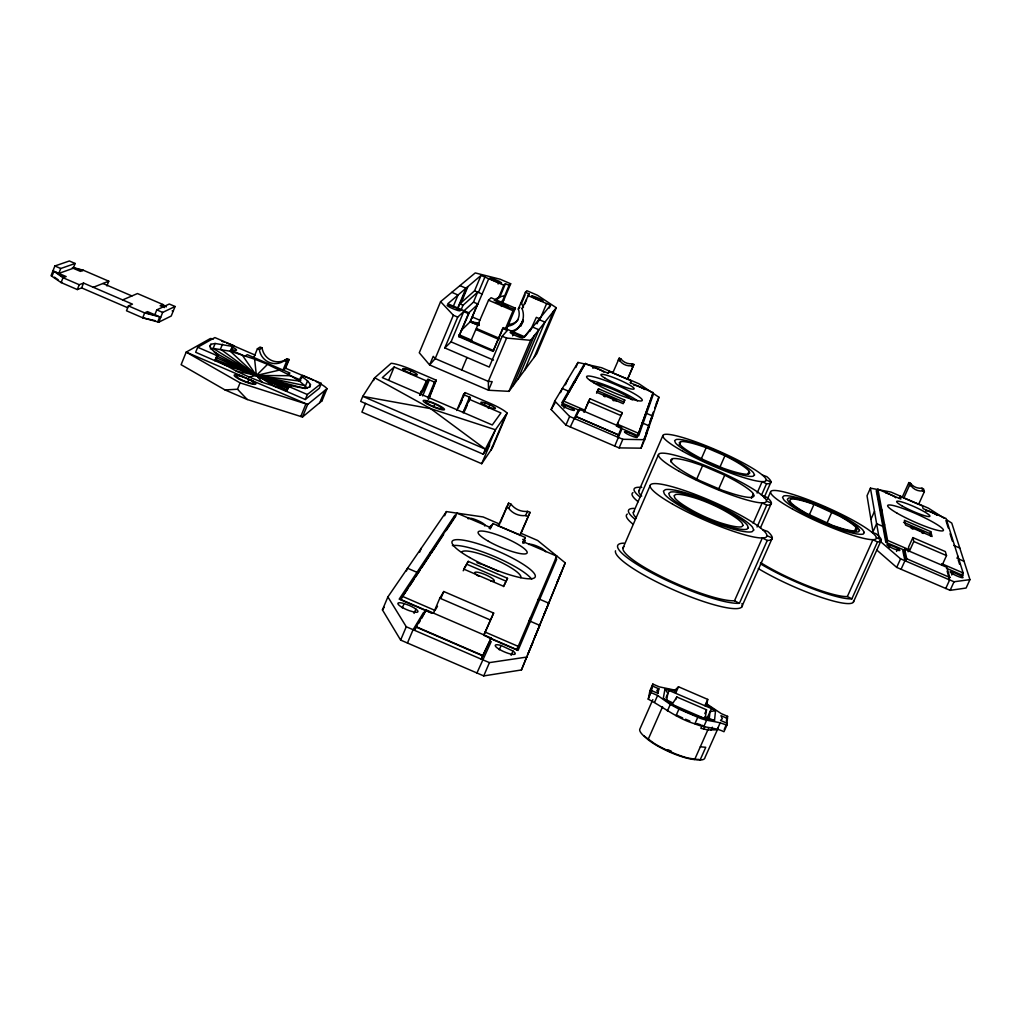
<?xml version="1.0" encoding="UTF-8"?>
<svg xmlns="http://www.w3.org/2000/svg" width="1021" height="1021" viewBox="0 0 1021 1021"><rect width="100%" height="100%" fill="white"/><g stroke="black" fill="none" stroke-linecap="round" stroke-linejoin="round"><path stroke-width="1.5" d="M675.774 690.311L659.247 686.839L652.84 684.07L650.02 690.49L648.246 699.168C663.688 707.323 677.599 718.784 694.867 723.812C704.222 728.024 714.879 727.182 723.966 731.725L726.812 725.357L727.59 716.346L721.171 713.577L706.022 703.418M714.509 720.596L715.542 710.603L706.762 704.694L704.937 705.715L707.732 699.398L678.506 686.776L674.37 690.719L665.028 688.779L663.267 698.453C678.416 709.314 696.067 717.469 714.509 720.596L704.988 716.768M709.174 719.218L710.016 711.663L711.42 708.523L665.028 688.779L667.849 693.45L666.547 700.802M706.519 709.799L705.115 718.695L672.073 704.413L676.846 696.986L706.519 709.799L704.809 713.641M706.762 704.694L707.732 699.398M649.598 692.506L652.445 686.048L651.526 690.592L657.996 693.387L658.877 688.83L652.445 686.048L652.84 684.07M307.474 388.222L299.498 381.063L301.501 376.2L307.551 380.871L310.461 384.547L309.976 386.959L306.083 387.942L299.025 387.393L289.237 385.325L285.944 391.222L275.019 386.64L213.159 348.403L210.288 348.927M648.246 699.168L651.526 690.592L648.731 696.96M428.348 399.339L435.712 380.859M428.96 398.675L436.312 380.233L416.287 371.618A23.202 3.599 22.7 0 0 391.171 363.285L374.707 377.783L362.774 396.352L360.668 401.406L483.214 454.192L489.697 444.824L481.695 463.713L361.893 412.101L365.518 403.359M521.948 323.619A18.174 17.995 47 0 0 523.416 320.836L517.889 328.098L520.174 325.89L523.007 320.122M613.021 372.627L601.688 367.751L577.988 362.455L554.773 401.023L551.149 409.51L565.94 425.081L614.744 446.075L619.122 447.9L641.022 448.168L644.685 439.706L658.966 397.246L639.018 383.807L627.673 378.931L633.901 364.446L632.293 363.757A12.469 12.392 21.5 0 1 620.845 358.843L619.237 358.154L618.267 360.132L619.887 360.821A12.546 12.456 21.6 0 0 631.399 365.773L633.02 366.462L633.901 364.446M641.022 448.168L643.217 441.685M643.728 440.179L645.259 435.648M649.19 424.009L645.757 434.142L649.318 425.948L642.26 422.924L643.153 420.869M649.688 422.528L653.198 412.178M653.172 394.77L638.597 435.98L617.858 426.906M646.421 413.888L645.604 413.531L637.793 435.482L653.198 392.626L630.34 382.798L631.195 380.795L609.129 371.312L608.146 373.265L585.314 363.45L562.622 403.155L585.314 363.45M75.133 263.469L60.75 268.51L58.81 273.424L73.244 268.281L75.133 263.469L69.377 260.98L54.866 265.983L51.05 275.696L61.107 282.562L77.315 289.568L81.642 287.896L127.651 307.717M52.033 276.117L53.922 271.305L63.008 277.725L79.23 284.719L83.543 283.072L132.449 304.143L128.429 305.917L126.502 310.767L142.723 317.812L158.766 322.189L171.234 316.012L175.063 306.504L169.295 304.016L156.787 309.874L154.822 314.774M77.315 289.568L79.23 284.719M81.642 287.896L83.543 283.072M106.911 285.918L108.775 281.196L83.441 270.284L72.938 267.438M157.783 321.768L159.735 316.893L144.676 312.911L128.429 305.917M158.766 322.189L162.671 312.413L175.063 306.504M579.583 409.332L574.861 418.699L575.844 416.415L618.522 434.92L575.78 416.542L579.583 409.332L621.559 427.391L617.59 437.077L622.836 439.285L644.685 439.706M621.559 429.752L614.744 446.075M233.554 345.609L232.265 346.374L215.15 343.49L213.159 348.403L230.287 351.25L231.576 350.471L233.554 345.609L214.857 337.555L197.678 347.268L195.662 352.271L225.641 365.365L291.253 386.576M209.854 346.732L210.849 344.256L215.15 343.49M214.895 360.566L216.924 355.563L218.277 354.746L212.432 350.075L209.905 346.502L210.849 344.256M218.277 354.746L216.248 359.749L214.793 360.63M222.463 344.217L220.485 349.105L256.373 375.46L287.195 390.316L286.033 391.158L305.279 399.517L319.331 388.274L321.334 383.424L302.624 375.358L301.501 376.2M287.195 390.316L262.282 382.326L256.373 375.46L230.287 351.25L232.265 346.374M499.677 524.105L483.124 516.958L446.407 511.598L387.891 596.902L382.428 609.869L400.628 640.078L483.737 675.915L521.437 669.955L527.002 656.261M521.437 669.955L565.226 562.852L537.633 540.466L521.067 533.332L519.944 535.515M225.041 389.945L237.485 389.231L240.075 382.862L186.192 352.117L181.113 364.701L225.041 389.945L247.273 399.517L302.484 417.027L322.011 400.806L326.988 388.733A22.641 3.854 22.3 0 0 315.617 381.241M253.846 357.478L257.407 348.774L260.138 347.038L262.078 347.88A15.889 15.545 52.1 0 0 287.22 358.703L289.16 359.545L285.612 368.211L283.021 370.049L286.582 361.332L289.16 359.545M247.707 382.211L248.843 379.416M284.757 368.823L288.318 360.132M287.705 389.065L289.237 385.325M307.551 380.871L305.547 385.759L236.196 371.082L216.248 359.749L288.279 388.733M309.44 386.997L310.461 384.547M305.279 399.517L307.334 394.514L321.334 383.424M300.774 416.479L305.943 403.908L307.666 404.456L326.988 388.733M302.484 417.027L307.666 404.456L241.479 376.06A11.69 2.068 22.1 0 0 235.519 376.915A11.69 2.068 22.1 0 0 251.868 383.96A11.69 2.068 22.1 0 0 252.11 380.642L250.872 379.991M319.803 402.631L324.806 390.507M373.558 380.565L374.707 377.783L430.632 408.642L485.345 449.138L483.214 454.192M388.733 380.08L394.17 366.998L426.446 380.884L427.99 379.314L434.499 382.109L436.312 380.233M618.113 422.337L617.335 424.187L638.699 433.376M588.479 401.598L589.947 398.739L622.287 412.65L621.049 415.611L588.479 401.598L584.293 411.361M403.895 371.223L404.89 368.823M409.97 373.303L410.965 370.917M510.679 283.761L509.083 285.318L502.026 302.076L503.672 300.429L510.679 283.761L500.099 279.218L475.25 272.926L440.6 301.642L419.274 352.768L429.624 364.956L488.536 390.252L508.969 391.349L536.74 353.776L556.279 307.729L537.467 295.26L526.874 290.717L525.368 292.312L518.298 309.069A12.533 12.418 47 0 1 508.318 326.056M453.145 306.721L458.046 295.005L451.831 292.338M419.593 395.153L421.354 390.954L422.107 391.273L423.664 389.652L427.99 379.314M440.6 301.642L453.35 315.234L435.201 358.613L429.624 364.956L433.236 356.329L435.201 358.613L488.319 381.407L492.173 381.637L488.536 390.252L488.319 381.407L506.595 338.066L530.588 340.325L556.279 307.729M426.446 380.884L419.784 395.242M457.638 308.227L466.01 288.216L459.935 285.612M457.446 309.503L459.795 303.888L474.574 290.806L481.031 275.415L503.876 285.216L505.421 283.749L509.083 285.318M460.267 303.467L466.993 287.373M461.198 302.637L467.912 286.595M422.656 395.906L429.356 379.901M468.435 313.613L458.786 336.636L493.015 351.364L502.715 328.341L507.437 330.37L502.217 336.241L489.238 367.05L444.811 347.931L457.714 317.11L463.725 311.584L468.435 313.613L469.162 312.924L447.798 303.748L481.031 275.415M460.828 310.499L463.024 305.266L477.662 292.134L473.476 302.127L463.406 311.354M444.811 347.931L451.052 341.856L463.725 311.584M427.837 398.037L434.499 382.109M458.786 336.636L469.162 312.924M478.428 292.465L484.886 277.061M433.619 406.907L435.163 403.64M460.662 331.021L470.145 321.819L477.241 304.909M488.74 278.72L470.145 321.819L478.913 325.584M470.604 341.614L488.536 300.187L491.101 297.736L515.401 308.176L506.199 329.987M461.76 370.01L467.018 357.49M498.108 283.966L499.18 281.413M520.85 326.184L521.986 323.491M494.215 300.723A18.263 18.097 46.9 0 1 498.337 298.4L503.876 285.216M505.421 283.749L499.907 296.856L498.337 298.4M456.795 410.506L463.496 394.591L465.155 392.638L485.639 401.457A22.411 3.484 22.9 0 1 507.131 413.135L492.288 448.13L481.695 463.713M458.531 407.711L464.606 393.289M460.305 404.163L462.117 399.836M463.33 396.965L465.155 392.638M501.439 306.428L503.251 302.956M462.985 412.726L469.532 397.195M463.496 394.591L470.375 397.552L463.445 412.395L464.836 410.672M463.815 412.561L464.619 409.6M465.461 409.217L467.299 404.839M468.524 401.929L470.375 397.552M493.015 351.364L502.766 329.068M505.267 329.145L513.04 310.716L515.401 308.176M406.384 570.994L407.545 568.25L418.24 572.87M521.603 303.211L525.113 294.878M512.083 332.208A18.263 18.097 46.9 0 0 522.05 308.584L529.031 293.882L525.368 292.312M419.644 552.144L421.316 548.175M524.73 304.079L526.568 299.702M527.806 296.792L529.031 293.882M432.228 613.047L400.691 599.429L457.063 513.167L490.578 527.615L492.952 523.531L525.253 537.454L522.663 543.032M512.631 335.832L513.831 332.999L521.501 336.445A7.019 0.919 22.9 0 1 521.246 337.657A7.019 0.919 22.9 0 1 512.746 334.263L511.521 333.561A7.019 0.919 22.9 0 1 513.831 332.999M484.184 405.375L485.192 402.989L490.756 405.248A7.9 1.225 22.9 0 1 495.402 408.54L492.735 408.336A7.9 1.225 22.9 0 1 481.925 403.55A7.9 1.225 22.9 0 1 485.192 402.989M624.75 400.066L623.218 403.678L596.775 392.306L598.548 388.797L624.75 400.066L623.895 402.057L597.693 390.801L596.506 393.149M402.287 607.878L404.112 603.564L409.255 605.427A10.848 2.45 22.9 0 1 417.627 610.698A10.848 2.45 22.9 0 1 414.028 612.051L409.204 610.66A10.848 2.45 22.9 0 1 398.203 604.355A10.848 2.45 22.9 0 1 404.112 603.564M418.674 571.849L419.554 569.782M488.319 408.413L489.838 404.827M444.646 515.771L446.407 511.598M432.891 549.643L431.641 552.629L430.415 552.106M433.274 550.14L434.538 547.179M434.793 547.856L436.044 544.895M530.09 331.046L536.344 317.34L540.109 318.96L546.618 303.582M400.628 640.078L406.269 626.754L387.891 596.902M414.067 613.391L415.892 609.078M537.033 323.797L538.846 319.509L544.92 322.126L524.475 370.381M508.969 391.349L530.588 340.325M539.088 320.62L540.326 317.71M513.129 385.721L534.442 335.437M488.064 447.185L495.44 429.764L507.131 413.135M517.966 379.174L538.909 329.757L532.681 327.077M407.443 643.013L413.084 629.702L423.638 612.345M549.298 308.036L550.485 305.241L527.615 295.414M490.91 450.172L505.803 415.024M406.269 626.754L481.236 659.158L491.152 638.036L426.178 609.958L421.673 618.369M533.97 357.529L553.701 310.984M556.726 559.189L518.03 650.479L489.301 638.074M433.466 613.111L439.809 598.166L443.778 591.516L493.641 613.047L483.814 635.343L516.83 649.611L518.221 646.382L485.205 632.114M440.919 598.229L443.778 591.516M463.202 570.79L468.243 561.359L507.514 578.307L503.595 586.616M492.952 523.531L490.182 529.031M500.277 522.701L508.611 503.136L510.959 504.144A18.225 17.931 28.8 0 0 527.678 511.355L530.027 512.363L521.067 533.332M516.83 649.611L556.7 556.139L523.148 541.666L525.253 537.454M498.427 525.636L508.611 503.136M560.542 392.626L562.29 388.529L569.335 391.554L570.216 389.499M565.455 384.84L567.727 379.493M575.818 367.547L577.988 362.455M576.112 379.314L574.606 382.454L573.789 382.096M564 408.196L565.213 405.375L568.48 406.639A7.007 1.021 23.1 0 1 574.108 409.74A7.007 1.021 23.1 0 1 572.181 410.123L569.169 409.115A7.007 1.021 23.1 0 1 561.844 405.324A7.007 1.021 23.1 0 1 565.213 405.375M575.857 380.271L576.712 378.281M565.94 425.081L569.629 416.453L554.773 401.023M519.893 535.144L530.027 512.363M570.292 426.957L577.873 410.965M483.852 634.883L493.641 613.047M583.974 412.331L589.947 398.739M597.693 390.801L598.548 388.797M476.896 673.043L491.229 641.545M608.312 373.214L609.129 371.312M612.83 372.793L619.237 358.154M483.737 675.915L489.442 662.616L527.027 657.026M499.282 649.803L501.132 645.489L512.976 651.028A10.861 2.463 23.3 0 1 512.542 654.372A10.861 2.463 23.3 0 1 499.371 649.369L497.457 648.118A10.861 2.463 23.3 0 1 501.132 645.489M627.532 379.225L633.02 366.462M511.113 655.342L512.976 651.028M630.365 382.696L631.195 380.795M555.501 558.921L556.7 556.139M530.461 617.679L529.133 620.768L539.854 625.401L534.532 637.717M616.429 426.293L622.287 412.65M620.64 429.509L621.559 427.391M618.573 434.793L617.59 437.077L569.629 416.453M565.226 562.852L527.563 654.895L533.026 642.247M556.713 583.093L561.588 571.824M543.708 615.114L548.851 603.22L538.514 598.765M619.122 447.9L622.836 439.285M653.198 392.626L645.783 413.046L652.661 416.006L649.764 422.681M656.209 403.614L658.966 397.246M654.755 407.928L657.537 401.495M643.817 440.293L646.829 433.338M638.776 491.063L662.871 435.559M633.365 512.504L658.507 454.626M623.027 547.907L650.186 485.434M670.81 461.875L672.533 458.659A54.317 8.04 23.6 0 1 691.97 462.117L702.601 465.64L724.744 475.161L735.056 480.661A54.292 8.04 23.6 0 1 753.026 493.296L754.2 495.798L752.745 497.189A54.292 8.04 23.6 0 1 733.55 494.011L722.651 490.437L699.781 480.597L689.226 474.944A54.317 8.04 23.6 0 1 671.588 462.271L670.759 459.897L672.073 458.965M679.182 444.799L680.841 441.634A46.851 6.649 23.6 0 1 706.187 447.657L724.936 455.711A46.838 6.649 23.5 0 1 748.801 470.86L749.81 472.953L748.521 474.063A46.838 6.649 23.5 0 1 723.149 468.205L703.877 459.909A46.851 6.649 23.6 0 1 680.088 444.633L679.31 442.629L680.458 441.876M701.133 459.22L706.187 447.657M696.335 479.985L702.601 465.64M669.227 690.285L666.037 697.547M719.869 467.273L724.936 455.711M718.452 489.493L724.744 475.161M747.755 474.293L749.044 471.37M652.84 699.627L639.72 729.39A35.607 8.245 24.2 0 0 643.256 735.439L654.691 743.735A35.607 8.245 24.2 0 0 687.644 757.978L700.087 760.02A35.607 8.245 24.2 0 0 704.962 757.595L718.21 727.871M654.729 701.976L657.601 695.454L651.117 692.646M751.418 498.286L753.332 493.934M648.131 739.446L662.565 706.736M757.097 493.041L762.151 481.606L766.503 483.788L761.449 495.236M667.402 710.973L670.299 704.413L657.601 695.454M678.506 686.776L675.711 693.093L674.37 690.719M764.027 497.763L770.97 482.052L766.273 480.023M753.166 523.237L762.164 502.881L766.72 505.178L757.059 527.002M675.711 699.551L676.846 696.986M767.294 499.358L770.498 492.109M676.03 715.67L678.927 709.097L670.299 704.413M760.428 527.908L771.378 503.187L766.465 501.069M623.959 546.694A63.404 11.435 23.7 0 0 663.931 577.822A63.404 11.435 23.7 0 0 734.507 600.756L762.342 537.939L767.269 540.454L739.395 603.309A69.173 12.469 23.7 0 1 654.64 574.402A69.173 12.469 23.7 0 1 623.984 543.159M741.68 607.01L772.31 538.003L766.988 535.706M694.867 723.812L697.79 717.24C707.055 721.707 717.737 720.788 726.812 725.357M706.979 718.49L710.016 711.663L715.542 710.603L711.42 708.523M694.65 759.547L708.727 727.884M631.399 365.773L632.293 363.757M706.672 720.137L703.826 726.531L702.206 725.267L700.84 728.305L707.821 729.9L716.308 729.836M700.087 760.02L705.753 747.295L700.317 746.798M808.862 515.899L813.992 504.387L839.862 516.294A45.409 6.547 23.9 0 1 855.751 527.142L857.104 529.363L856.211 530.626A45.409 6.547 23.9 0 1 841.1 528.253L833.098 525.636L806.577 513.41A45.447 6.547 23.9 0 1 790.879 502.523L789.744 500.392L790.854 499.231A45.447 6.547 23.9 0 1 806.143 501.796L813.992 504.387M717.469 728.917L720.316 722.549M726.454 718.886L727.59 716.346M726.301 720.941L727.411 718.452L720.966 715.67L722.294 718.707L720.52 720.418L727.003 723.213L724.208 729.479M826.768 523.607L831.898 512.095M703.737 728.956L704.643 726.926M710.999 730.219L712.352 727.194M908.856 482.576L909.545 485.281L903.879 497.865L918.683 504.221L924.362 491.637L923.584 488.906L921.963 488.204A12.597 12.341 -8.9 0 1 910.464 483.265L908.856 482.576L902.36 496.972L890.976 492.084L870.441 488.14L867.033 495.747L872.955 531.864L876.631 523.696L883.701 526.747L884.62 524.705M854.118 532.043L856.07 527.678M877.907 489.199L877.052 491.101L886.649 542.534L887.594 540.428L877.907 489.199L900.841 499.052L900.228 496.41L922.397 505.944L923.124 508.637L946.084 518.502L963.135 572.921L962.178 575.014M870.913 519.357L874.487 511.381M880.842 511.393L881.723 509.402M881.097 512.81L881.991 510.819M882.284 512.363L881.391 514.354L880.574 513.997M851.859 598.842L847.366 596.532L872.942 539.675L877.473 541.947L851.859 598.842A62.83 10.312 24 0 1 760.415 563.809M899.373 498.312L900.228 496.41M853.326 602.211L880.932 540.913M888.729 547.881L889.993 545.074L893.184 546.299A7.07 1.021 24.1 0 1 899.297 549.617A7.07 1.021 24.1 0 1 898.174 550.345L895.328 549.413A7.07 1.021 24.1 0 1 887.543 545.418A7.07 1.021 24.1 0 1 889.993 545.074M896.553 551.429L897.816 548.622M949.747 577.414L946.85 567.306L904.67 549.17L903.713 551.276L905.831 561.091L906.763 558.781L949.747 577.414L948.764 579.558L900.573 558.832L879.592 540.747M946.595 519.778L951.763 523.097L969.95 579.622L966.108 588.032L950.13 590.342L896.693 567.395L900.573 558.832M942.115 565.277L946.518 555.577L945.344 551.57L912.863 537.595L908.499 547.23L909.047 549.655L908.103 551.761M901.071 569.284L904.951 560.708L902.819 550.74M909.405 551.2L913.795 541.5L912.863 537.595M930.514 536.038L929.85 533.6L930.744 531.622L904.427 520.302L905.525 525.062L932.084 536.484L930.744 531.622M956.971 558.257L957.902 556.215M949.696 577.248L948.764 579.558L954.048 581.766L969.95 579.622M951.725 574.989L953.001 572.181L960.863 575.742A7.096 1.021 24.3 0 1 961.935 577.669A7.096 1.021 24.3 0 1 953.652 574.402L952.261 573.623A7.096 1.021 24.3 0 1 953.001 572.181M945.74 588.504L949.645 579.941M950.13 590.342L954.048 581.766M491.152 638.036L482.665 655.827L415.853 626.958L426.178 609.958M619.887 360.821L620.845 358.843M612.026 372.55L627.57 379.123M507.514 578.307L503.557 586.284L463.725 569.08L468.243 561.359M523.888 543.312L525.292 540.492L522.701 539.382M506.263 507.258L508.624 508.279A18.378 18.084 28.8 0 0 525.483 515.554L527.678 511.355M508.624 508.279L510.959 504.144M497.189 525.356L519.995 534.94M489.174 528.342L490.769 525.598M583.77 364.931L561.703 402.899L579.698 410.493M420.588 394.923L423.664 389.652M437.499 606.283L435.035 610.443L402.057 596.187M551.149 409.51L554.965 403.116M416.976 626.115L414.449 630.289L416.045 626.664L482.818 655.52L481.236 659.158L489.442 662.616M418.533 623.537L420.103 620.947M400.691 599.429L407.711 588.798M409.472 586.143L413.862 579.507M415.611 576.852L419.937 570.305M421.647 567.74L430.135 554.888M443.573 534.557L430.99 553.612L429.764 553.088M446.215 530.575L455.889 515.95M454.881 515.26L399.185 599.123L432.177 613.379M382.428 609.869L384.164 607.316M523.888 337.262L531.328 328.149M550.485 305.241L524.756 336.815L503.366 327.626L502.715 328.341M522.05 308.584L523.492 306.989L520.991 302.688M518.298 309.069L519.842 307.372M429.062 396.722L429.675 396.071M500.788 305.445L501.4 304.82L504.527 306.045A6.624 0.817 22.9 0 0 507.743 306.887L514.227 309.44M300.672 380.106L299.498 381.063L290.73 375.702L267.528 364.369L256.373 375.46L248.907 376.928L236.196 371.082M471.753 317.99L472.634 317.123L479.793 320.198M468.243 313.345L478.096 304.118L473.476 302.127M394.17 366.998L382.326 377.63L492.288 424.978L500.941 412.943L469.009 399.198M288.126 374.337L289.938 373.022L247.312 354.67L245.372 355.882M257.407 348.774L259.36 349.616A15.979 15.621 52 0 0 284.629 360.49L287.22 358.703M259.36 349.616L262.078 347.88M231.576 350.471L242.207 355.002L256.373 375.46L289.147 387.444M166.321 306.874L162.824 304.475L160.157 305.713L164.483 307.576M122.66 299.919L137.465 293.55L162.824 304.475M93.319 287.284L108.775 281.196M61.732 282.332L61.107 282.562L63.008 277.725L66.161 276.576L52.939 270.884M83.441 270.284L80.442 271.382L73.244 268.281M510.845 331.161L513.576 330.472A18.174 17.995 47 0 0 521.029 324.895M504.719 295.694L499.907 296.856A18.174 17.995 47 0 0 495.81 299.166M279.843 370.01L256.373 375.46L216.158 357.605M658.877 688.83L656.886 690.438L657.996 693.387M290.73 375.702L256.373 375.46L216.465 355.691M592.767 367.343L594.439 367.649A6.279 0.817 23.2 0 1 603.896 372.129M299.498 381.063L256.373 375.46L214.282 352.194M479.002 325.035L470.145 321.819L479.219 323.057M479.13 324.729L470.145 321.819L478.977 323.683M470.145 321.819L479.219 323.925M155.332 320.709L142.723 317.812L144.676 312.911L147.471 311.609L160.705 317.314M145.237 312.656L157.285 315.834M305.368 388.631L256.373 375.46L254.625 359.15L230.287 351.25M72.338 267.655L82.841 270.501M240.075 382.862L305.943 403.908M696.82 723.519L700.853 724.833M762.738 529.708L767.626 531.443A69.441 10.989 23.7 0 1 767.269 540.454M871.73 532.196L876.095 533.766A63.047 9.087 23.9 0 1 877.473 541.947M762.534 495.785L767.065 497.406A64.17 9.495 23.6 0 1 766.72 505.178M762.508 475.097L766.835 476.667A61.439 8.717 23.6 0 1 766.503 483.788M290.13 375.651L300.761 380.042M248.907 376.928L262.282 382.326M254.625 359.15L267.528 364.369M502.217 336.241L506.595 338.066M474.574 290.806L482.282 294.125M488.536 300.187L513.04 310.716M909.545 485.281L911.166 485.97A12.66 12.418 -8.7 0 0 922.742 490.948L924.362 491.637M459.795 303.888L463.024 305.266M917.841 503.621L928.472 508.19L944.004 518.132M453.35 315.234L457.714 317.11M476.616 328.558L499.639 338.449M475.709 329.464L498.81 339.393M903.534 522.293L929.85 533.6M953.703 545.444L959.804 548.06M573.534 382.543L574.338 382.901M880.689 514.61L881.506 514.967M458.952 334.709L471.996 340.325M459.527 335.909L493.679 350.599M458.671 335.909L469.775 340.682M957.813 558.615L964.054 561.295M451.052 341.856L493.5 360.107M913.795 541.5L946.518 555.577M563.528 401.036L584.88 410.225M887.594 540.428L909.047 549.655M941.668 563.681L963.135 572.921M876.363 537.646L881.187 539.713M905.244 550.523L885.82 542.317L876.248 490.642M946.441 568.25L963.097 575.563L962.216 572.73M172.166 310.894L173.136 311.303M284.629 360.49L286.582 361.332M102.955 283.493L131.9 295.95M54.866 265.983L60.75 268.51M156.787 309.874L162.671 312.413M255.314 355.155L236.464 347.038A23.483 3.982 22.1 0 0 226.7 342.967M285.612 368.211L306.223 377.094A22.641 3.854 22.3 0 1 313.383 380.169M197.678 347.268L216.924 355.563M288.062 386.206L307.334 394.514M242.921 376.558L186.192 352.117L210.339 338.538A23.483 3.982 22.1 0 1 213.453 338.985M525.483 515.554L527.857 516.575M466.98 564.319L506.25 581.268M538.054 599.838L539.279 600.361M439.809 598.166L490.246 619.951M672.699 702.818L663.267 698.453M678.927 709.097L697.79 717.24M734.507 600.756L739.395 603.309M935.44 514.214L934.189 513.537A6.343 0.817 24.1 0 0 925.766 510.679L926.034 511.036M935.657 514.342L937.074 515.311M644.8 389.486L642.796 388.299A6.279 0.817 23.3 0 0 633.888 385.249L634.003 385.53M162.288 304.717L164.777 306.428M56.372 272.365L63.634 277.495M54.47 277.176L58.108 279.754M876.962 550.191L896.693 567.395M237.485 389.231L247.273 399.517M945.957 520.595L948.241 527.908M950.053 533.753L952.338 541.053M958.247 560.019L959.574 564.256M947.118 571.096L948.381 575.512M921.963 488.204L922.742 490.948M910.464 483.265L911.166 485.97M904.67 549.17L906.801 558.946M870.441 488.14L879.055 537.646M885.718 492.837A6.33 0.817 24 0 1 891.971 495.338A6.33 0.817 24 0 1 895.736 497.776M912.889 529.21A7.121 0.97 24.1 0 1 912.48 527.525A7.121 0.97 24.1 0 1 921.682 531.482A7.121 0.97 24.1 0 1 922.103 533.166M593.035 368.134A6.279 0.817 23.2 0 1 592.563 367.713M603.602 395.752A7.058 0.97 23.2 0 1 610.367 397.335A7.058 0.97 23.2 0 1 616.122 401.138M614.259 400.806A7.058 0.97 23.2 0 1 612.855 400.372M605.083 396.863A7.058 0.97 23.2 0 1 604.138 396.237M596.226 383.705A21.594 2.923 23.2 0 1 616.518 390.877A21.594 2.923 23.2 0 1 632.165 399.926M589.666 380.246A30.222 4.097 23.2 0 1 637.512 400.819M689.851 721.017A35.684 7.849 24.2 0 1 685.525 719.218M682.653 717.942A35.684 7.849 24.2 0 1 677.012 715.249M698.887 759.382A32.047 7.441 24.2 0 1 670.899 752.579A32.047 7.441 24.2 0 1 644.034 735.835M671.461 751.303A32.047 7.428 24.2 0 1 667.925 749.72M528.852 544.512A9.215 1.761 23.3 0 1 542.177 548.596L545.661 551.263A9.215 1.761 23.3 0 1 545.763 551.799M484.528 525.892A9.202 1.761 23 0 0 481.631 522.484A9.202 1.761 23 0 0 471.294 518.323L468.154 518.323A9.202 1.761 23 0 0 468.192 518.847M476.909 562.711A32.251 6.637 23.1 0 1 481.376 564.205M482.882 564.753A32.251 6.637 23.1 0 1 498.057 571.301M478.709 576.291A10.606 2.195 23.1 0 1 477.126 572.168A10.606 2.195 23.1 0 1 491.548 577.924A10.606 2.195 23.1 0 1 490.654 581.064M461.569 552.144A32.264 6.547 23.1 0 1 494.266 559.202A32.264 6.547 23.1 0 1 520.812 577.707M452.405 545.622A45.179 9.163 23.1 0 1 494.138 556.368A45.179 9.163 23.1 0 1 531.673 579.213M501.4 304.82A6.624 0.817 22.9 0 1 495.912 301.693A6.624 0.817 22.9 0 1 501.043 302.918L505.586 304.96A6.624 0.817 22.9 0 1 508.101 306.811M518.158 319.65A12.456 12.341 47.2 0 1 507.756 324.333M501.745 301.399A12.456 12.341 47.2 0 1 503.672 300.429M741.948 603.539A69.147 12.597 23.8 0 1 680.56 592.869A69.147 12.597 23.8 0 1 615.497 550.817M641.686 496.104A56.129 9.061 23.6 0 1 639.58 490.118M640.154 497.087A61.234 9.891 23.6 0 1 641.788 487.425M638.138 501.732A61.209 9.98 23.6 0 1 632.982 492.62M847.366 596.532A57.597 9.444 24 0 1 760.556 562.571M853.645 600.859A62.817 10.414 24 0 1 820.539 597.145A62.817 10.414 24 0 1 758.297 568.569M636.351 517.928A58.605 9.878 23.7 0 1 634.207 511.457M634.743 519.013A63.94 10.772 23.7 0 1 634.169 508.394M632.624 523.862A63.915 10.886 23.7 0 1 627.328 514.061M491.586 447.389A22.373 3.765 22.9 0 1 492.288 448.13M221.851 341.269A23.483 3.982 22.1 0 1 224.25 342.073M321.436 400.092A22.628 3.956 22.3 0 1 322.011 400.806M232.392 347.102A8.002 1.353 22.1 0 1 236.527 350.114A8.002 1.353 22.1 0 1 231.512 349.437M300.787 378.689A7.989 1.353 22.3 0 1 302.05 377.744M864.34 532.477L863.358 533.983A53.347 7.696 23.9 0 1 845.63 531.239A35.914 5.207 23.9 0 1 802.187 512.542A53.386 7.683 23.9 0 1 783.783 499.754L782.52 497.278L783.809 495.912A53.386 7.683 23.9 0 1 801.804 498.963A35.544 5.092 23.9 0 1 844.061 517.137A53.347 7.696 23.9 0 1 862.758 529.873L864.34 532.477M859.516 530.397L858.584 531.737A48.051 6.93 23.9 0 1 833.8 526.364A31.217 4.518 23.9 0 1 805.122 513.116A48.089 6.93 23.9 0 1 788.506 501.592L787.331 499.346L788.506 498.12A48.089 6.93 23.9 0 1 813.329 503.698A30.911 4.429 23.9 0 1 841.266 516.575A48.051 6.93 23.9 0 1 858.087 528.048L859.516 530.397M753.715 530.001L752.145 531.66A58.759 9.304 23.6 0 1 731.342 528.584L719.537 524.807L694.752 514.137L683.343 507.922A58.784 9.304 23.7 0 1 664.314 493.845L663.446 491.139L665.386 489.659A58.784 9.304 23.7 0 1 686.482 493.079L697.981 496.806L721.898 507.105L733.04 513.116A58.759 9.304 23.6 0 1 752.464 527.142L753.715 530.001M748.393 527.704L746.938 529.184A52.926 8.372 23.6 0 1 718.197 523.199A34.395 5.475 23.7 0 1 686.75 508.56A52.952 8.372 23.7 0 1 669.585 495.887L668.755 493.424L670.516 492.096A52.952 8.372 23.7 0 1 699.232 498.312A34.025 5.36 23.7 0 1 729.798 512.504A52.926 8.372 23.6 0 1 747.257 525.126L748.393 527.704M495.44 429.764L485.345 449.138L362.774 396.352L430.632 408.642L495.44 429.764M743.071 525.419L741.731 526.708A47.106 7.453 23.6 0 1 725.012 524.207A29.213 4.646 23.7 0 1 690.158 509.211A47.132 7.453 23.7 0 1 674.855 497.916L674.077 495.708L675.647 494.534A47.132 7.453 23.7 0 1 692.519 497.24A28.92 4.556 23.7 0 1 726.531 511.878A47.106 7.453 23.6 0 1 742.05 523.122L743.071 525.419M754.519 474.969L753.128 476.233A51.994 7.377 23.5 0 1 734.763 472.978A34.995 4.99 23.6 0 1 692.34 454.741A52.007 7.377 23.6 0 1 675.43 442.808L674.613 440.613L676.298 439.489A52.007 7.377 23.6 0 1 694.893 442.999A34.65 4.888 23.6 0 1 736.179 460.752A51.994 7.377 23.5 0 1 753.396 472.659L754.519 474.969M490.374 278.108L490.016 278.171A6.292 0.74 22.9 0 0 492.377 279.882A6.292 0.74 22.9 0 0 498.159 282.358L500.494 283.059A6.292 0.74 22.9 0 0 499.767 281.719A6.292 0.74 22.9 0 0 492.135 278.503L490.374 278.108M405.567 368.977L404.214 368.67A7.913 1.225 22.7 0 0 403.231 369.589L405.528 371.07A7.913 1.225 22.7 0 0 415.368 374.911A7.913 1.225 22.7 0 0 415.407 373.137A7.913 1.225 22.7 0 0 405.567 368.977M457.65 310.41L454.562 309.35A7.019 0.919 22.8 0 1 447.389 305.687A7.019 0.919 22.8 0 1 451.078 306.019L454.396 307.308A7.019 0.919 22.8 0 1 459.871 310.282A7.019 0.919 22.8 0 1 457.65 310.41M629.498 432.917L627.915 432.355A7.007 1.021 23.3 0 0 626.013 433.274L627.29 434.002A7.007 1.021 23.3 0 0 635.713 437.345A7.007 1.021 23.3 0 0 635.624 435.839L629.498 432.917M535.246 298.362L531.469 295.962A6.292 0.74 23 0 1 540.568 299.179L542.942 300.685A6.292 0.74 23 0 1 540.964 300.608A6.292 0.74 23 0 1 535.246 298.362M902.079 505.893A18.199 2.374 24 0 0 929.531 516.511A18.199 2.374 24 0 0 908.154 504.157A18.199 2.374 24 0 0 902.079 505.893M896.923 513.091A30.528 4.046 24.1 0 0 942.894 530.805A30.528 4.046 24.1 0 0 906.878 509.951A30.528 4.046 24.1 0 0 896.923 513.091M605.172 378.281A18.021 2.374 23.2 0 0 633.288 389.18A18.021 2.374 23.2 0 0 614.106 377.783A18.021 2.374 23.2 0 0 605.172 378.281M593.737 382.76A30.234 4.058 23.2 0 0 640.869 400.972A30.234 4.058 23.2 0 0 608.605 381.739A30.234 4.058 23.2 0 0 593.737 382.76M488.459 541.296A26.597 5.182 23.1 0 0 527.078 552.986A26.597 5.182 23.1 0 0 492.364 533.204A26.597 5.182 23.1 0 0 488.459 541.296M469.622 557.504A45.192 9.074 23.1 0 0 535.157 577.018A45.192 9.074 23.1 0 0 476.054 543.172A45.192 9.074 23.1 0 0 469.622 557.504M672.635 504.157A63.647 10.07 23.7 0 0 766.439 536.906A63.647 10.07 23.7 0 0 686.61 491.28A63.647 10.07 23.7 0 0 672.635 504.157M682.743 451.256A56.321 7.989 23.6 0 0 765.776 480.955A56.321 7.989 23.6 0 0 695.135 441.621A56.321 7.989 23.6 0 0 682.743 451.256M792.538 509.071A57.789 8.334 23.9 0 0 876.133 538.731A57.789 8.334 23.9 0 0 801.676 497.355A57.789 8.334 23.9 0 0 792.538 509.071M679.246 471.357A58.822 8.704 23.6 0 0 765.954 502.09A58.822 8.704 23.6 0 0 692.174 460.599A58.822 8.704 23.6 0 0 679.246 471.357M427.403 404.125A11.563 1.876 22.8 0 0 444.429 409.676A11.563 1.876 22.8 0 0 429.637 401.547A11.563 1.876 22.8 0 0 427.403 404.125M428.935 404.354A8.806 1.429 22.8 0 0 441.914 408.591A8.806 1.429 22.8 0 0 430.645 402.402A8.806 1.429 22.8 0 0 428.935 404.354M239.271 378.663A9.47 1.672 22.1 0 0 253.655 383.258A9.47 1.672 22.1 0 0 242.105 376.711A9.47 1.672 22.1 0 0 239.271 378.663"/></g></svg>
